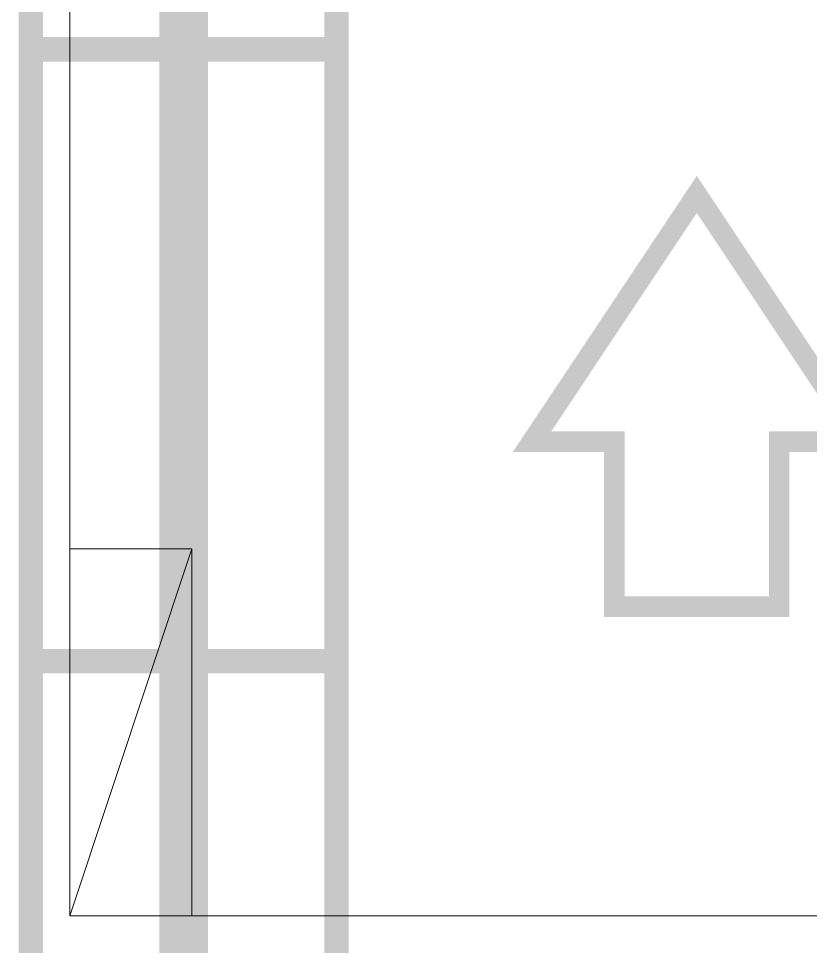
# Model space of a CAD drawing. Header units: millimetres. Extents: x 0 to 126, y 0 to 76.
# Drawn here: x 4.533 to 5.181, y 19.418 to 20.177 of the extents above; entities that cross this region are included whole.
import ezdxf

# ---------------------------------------------------------------- set-up
doc = ezdxf.new("R2010")
doc.units = ezdxf.units.MM
for name, color, linetype, lineweight in [('ARQUITECTÓNICO', 152, 'Continuous', 0), ('INST. VOZ Y DATOS', 40, 'Continuous', 0), ('TEXTOS INST. VOZ Y DATOS', 1, 'Continuous', 0)]:
    doc.layers.add(name, color=color, linetype=linetype, lineweight=lineweight)

msp = doc.modelspace()

# ---------------------------------------------------------------- linework, layer by layer
at = {"layer": 'ARQUITECTÓNICO', "linetype": 'Continuous', "ltscale": 0.03}
for p in [(4.57495, 20.49324), (6.87495, 19.44324)]:
    msp.add_line(p, (4.57495, 19.44324), dxfattribs=at)
at = {"layer": 'ARQUITECTÓNICO', "ltscale": 0.3}
for p, q in [((4.57495, 19.74324), (4.67495, 19.74324)), ((4.57495, 19.44324), (4.57495, 19.74324)), ((4.67495, 19.74324), (4.57495, 19.44324)), ((4.67495, 19.74324), (4.67495, 19.44324)), ((4.67495, 19.44324), (4.57495, 19.44324))]:
    msp.add_line(p, q, dxfattribs=at)
at = {"layer": 'INST. VOZ Y DATOS', "color": 6, "const_width": 0.04}
msp.add_lwpolyline([(4.66813, 15.15141), (4.66813, 23.15141)], dxfattribs=at)
at = {"layer": 'INST. VOZ Y DATOS', "const_width": 0.02}
for points in [[(4.54313, 15.15141), (4.54313, 23.15141)], [(4.79313, 15.15141), (4.79313, 23.15141)], [(4.79313, 20.15141), (4.54313, 20.15141)], [(4.79313, 19.65141), (4.54313, 19.65141)]]:
    msp.add_lwpolyline(points, dxfattribs=at)
at = {"layer": 'TEXTOS INST. VOZ Y DATOS', "const_width": 0.01684}
msp.add_lwpolyline([(5.08766, 19.69599), (5.0203, 19.69599), (5.0203, 19.83071), (4.95294, 19.83071), (5.08766, 20.03279), (5.22238, 19.83071), (5.15502, 19.83071), (5.15502, 19.69599)], close=True, dxfattribs=at)

doc.saveas('drawing.dxf')
